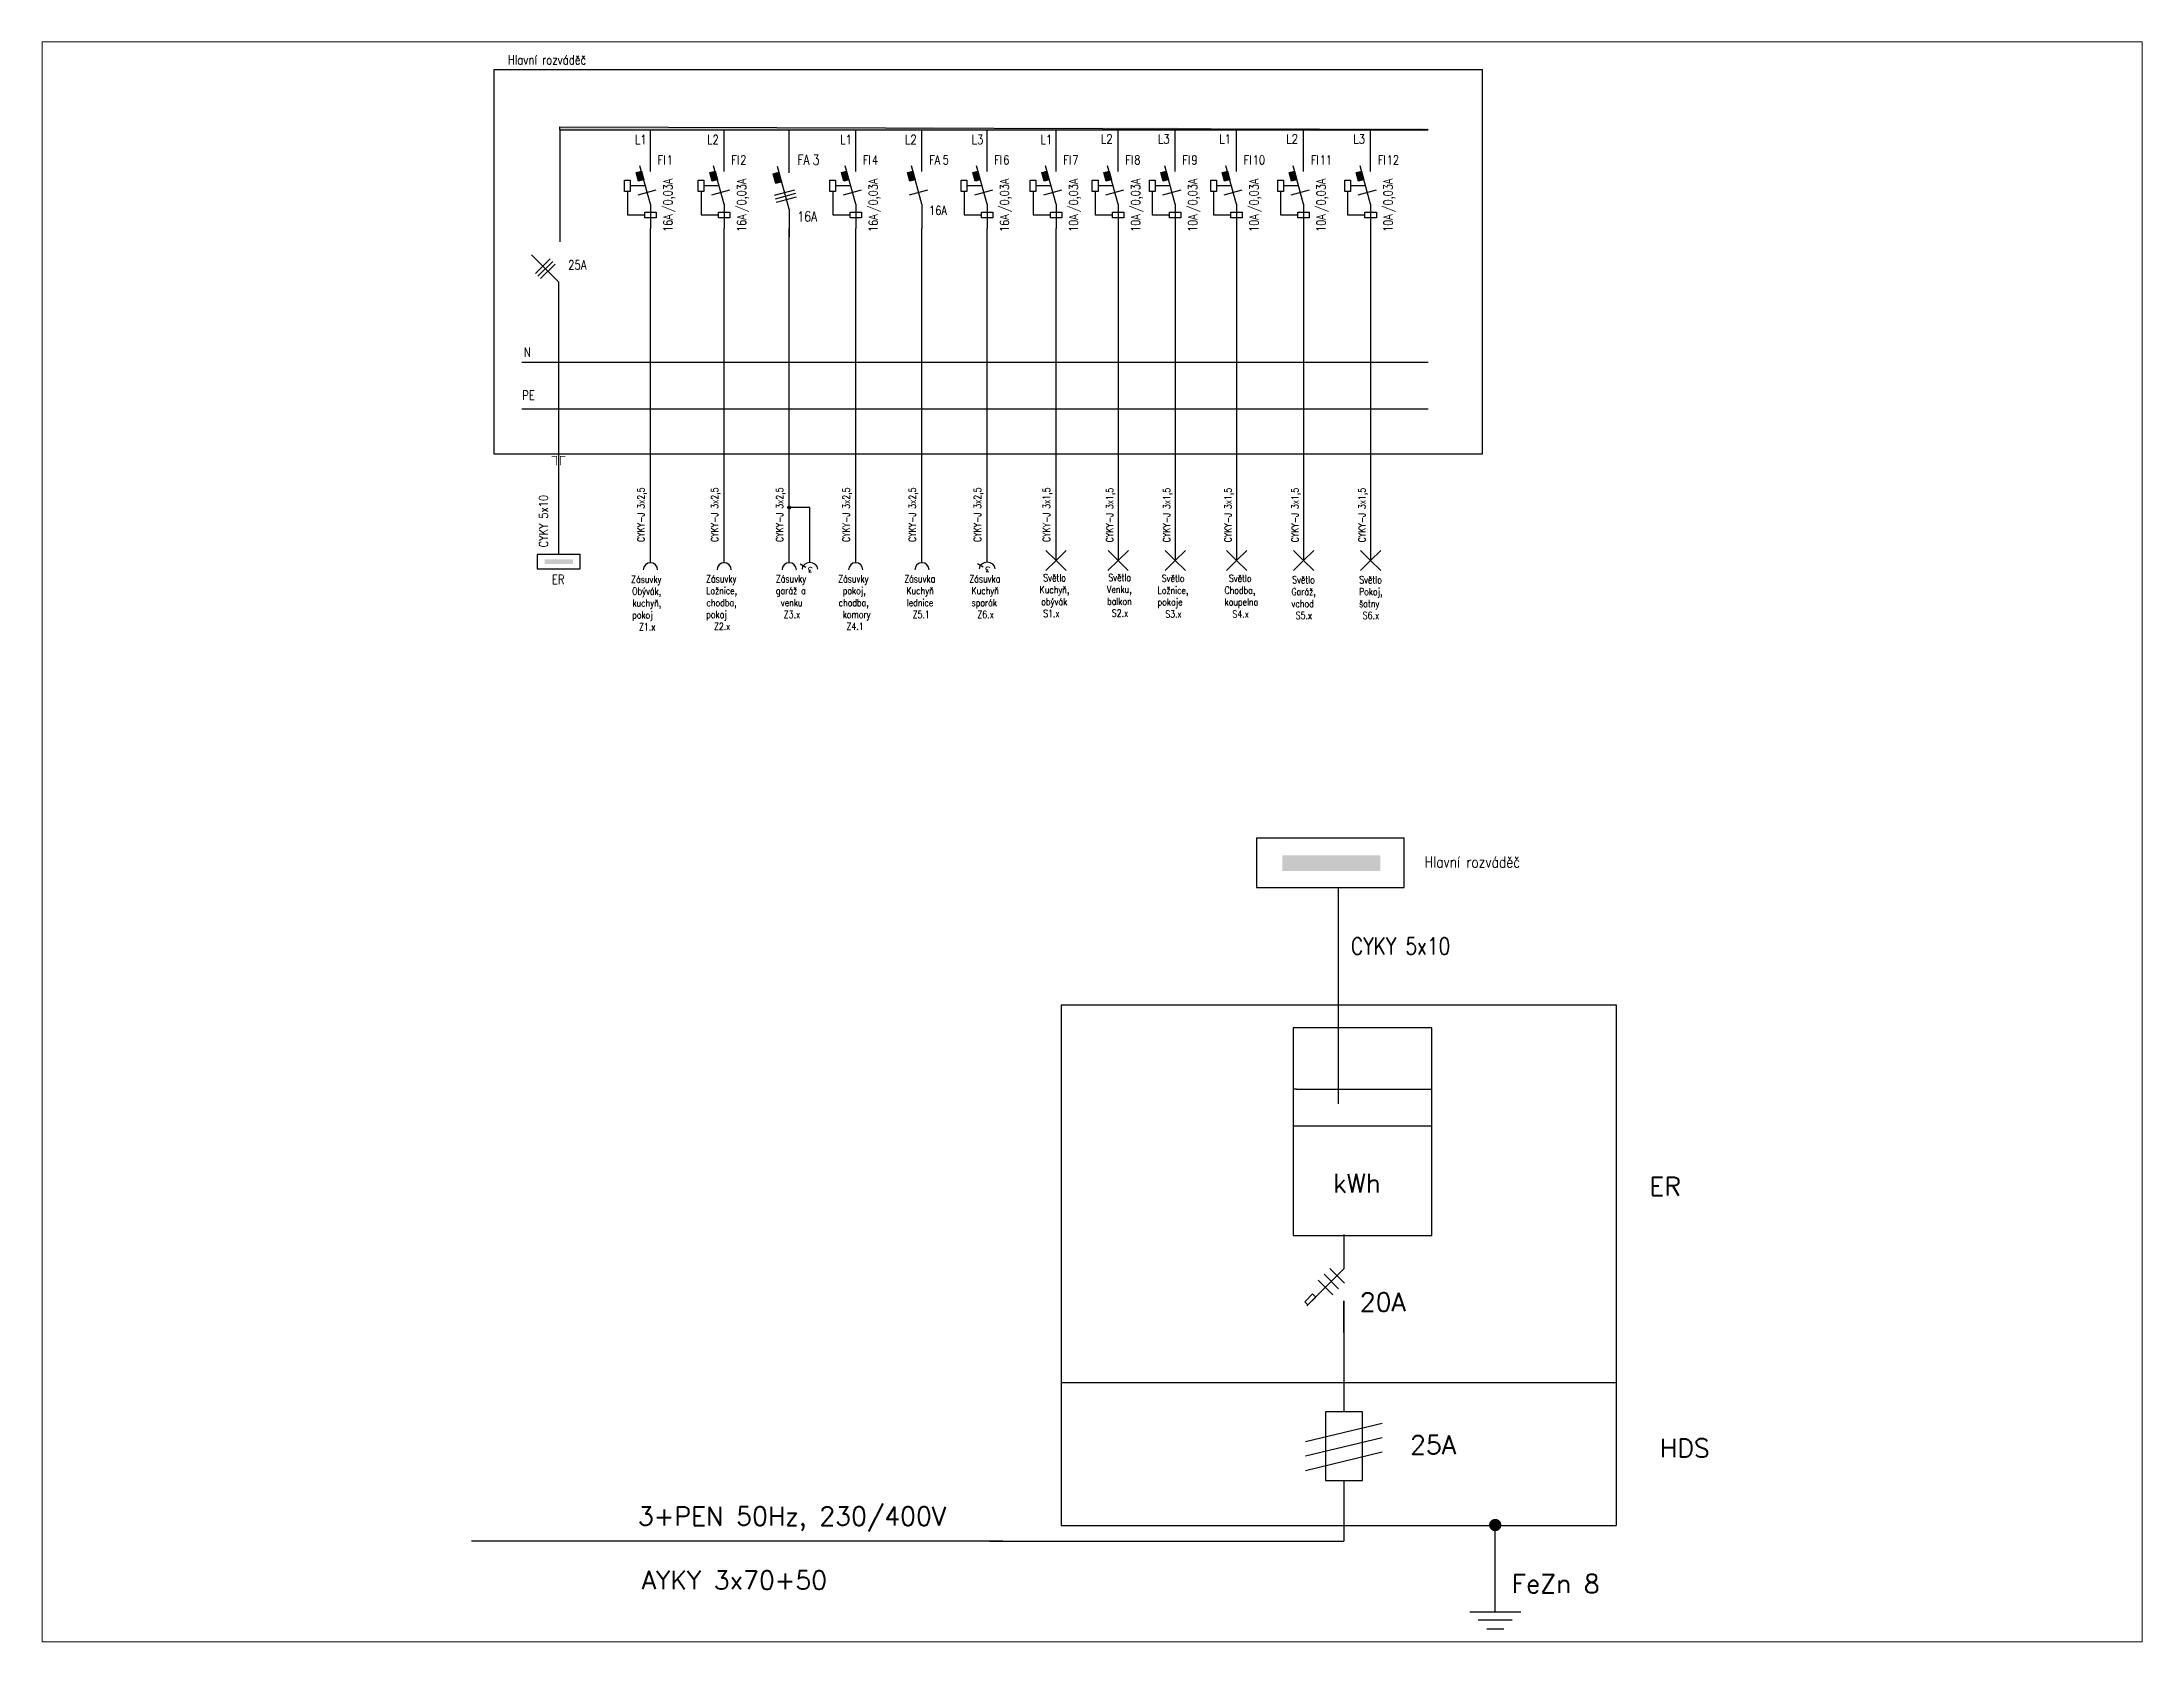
# Paper-space layout 'Rozvržení1' of a CAD drawing. Header units: inches. Extents: x 1.05 to 9.45, y 0.8 to 7.2.
# The model-space entities are those that its viewports show. They can reach past a viewport. Long polylines and large blocks are cut down to what shows.
import ezdxf
from ezdxf.enums import TextEntityAlignment as Align

# ---------------------------------------------------------------- set-up
doc = ezdxf.new("R2010")
doc.units = ezdxf.units.IN
doc.header["$MEASUREMENT"] = 0
for name, pattern in [('DASHDOT2', [12.7, 6.35, -3.175, 0, -3.175]), ('DASHED2', [9.525, 6.35, -3.175]), ('ČERCHOVANÁ', [25.4, 12.7, -6.35, 0, -6.35])]:
    doc.linetypes.add(name, pattern=pattern)
for name, color, linetype in [('-SILNO1', 1, 'Continuous'), ('-SILNO2', 4, 'Continuous'), ('-SILNO3', 4, 'Continuous'), ('rozvaděč', 1, 'Continuous'), ('zz_pomocná hlad. 1', 1, 'Continuous'), ('zz_pomocná hlad. 3', 4, 'Continuous'), ('zz_pomocná hlad. 7', 3, 'Continuous'), ('zz_pomocná_obal roz', 7, '_EL_VEDENI_NN_PODZ'), ('zz_pomocná_Obrys', 3, 'DASHED2'), ('zz_pomocná_poznámky', 7, 'Continuous'), ('zz_pomocná_propojení', 7, 'DASHDOT2')]:
    doc.layers.add(name, color=color, linetype=linetype)
doc.styles.add('RaCaTEXT', font='romans.shx', dxfattribs={"width": 0.8})
doc.styles.add('ROMANS', font='romans.shx', dxfattribs={"width": 0.85, "height": 150})
doc.linetypes.add('_EL_VEDENI_NN_PODZ', pattern='A,1.38,-0.59,[109,cadkon.shx,S=0.2,R=0,X=0,Y=0],-1.97', length=3.94)

# ---------------------------------------------------------------- blocks, each defined once
blk = doc.blocks.new('roz')
at = {"layer": '-SILNO1'}
for p, q in [((300, 200), (-300, 200)), ((-300, 200), (-300, 0)), ((300, 0), (300, 200)), ((-300, 0), (300, 0))]:
    blk.add_line(p, q, dxfattribs=at)
at = {"layer": '-SILNO2', "linetype": 'Continuous'}
blk.add_solid([(-195.4, 67.1), (203.1, 67.1), (-195.4, 130.6), (203.1, 130.6)], dxfattribs=at)
blk = doc.blocks.new('zas')
at = {"layer": '-SILNO1'}
blk.add_line((150, 0), (0, 0), dxfattribs=at)
blk.add_arc((250, 0), 100, 90, 270, dxfattribs=at)
blk = doc.blocks.new('fij')
at = {"layer": '-SILNO1', "linetype": 'Continuous'}
for p, q in [((0, -152), (0, 0)), ((0, -607), (-148, -73)), ((-323, -431), (-323, -759)), ((-70, -351), (-283, -351)), ((-323, -759), (-80, -759))]:
    blk.add_line(p, q, dxfattribs=at)
at = {"layer": '-SILNO1'}
for p, q in [((-201, -164), (-128, -144)), ((-168, -286), (-201, -164)), ((-95, -266), (-168, -286)), ((-128, -144), (-95, -266)), ((0, -607), (0, -951))]:
    blk.add_line(p, q, dxfattribs=at)
at = {"layer": '-SILNO1', "linetype": 'Continuous'}
for points in [[(-363, -431), (-363, -271), (-283, -271), (-283, -431)], [(-80, -719), (80, -719), (80, -799), (-80, -799)]]:
    blk.add_lwpolyline(points, close=True, dxfattribs=at)
at = {"layer": '-SILNO1'}
for points in [[(-168, -286), (-95, -266), (-201, -164), (-128, -144)], [(-95, -266), (-95, -266), (-128, -144)]]:
    blk.add_trace(points, dxfattribs=at)
at = {"layer": '-SILNO2'}
blk.add_line((-173, -476), (81, -407), dxfattribs=at)
at = {"layer": '-SILNO3', "style": 'RaCaTEXT', "width": 0.8}
blk.add_text('FI', height=125, dxfattribs=at).set_placement((101, -51))
blk.add_attdef('CISLO', (227, -51), '', height=125, dxfattribs=at)
blk.add_attdef('IZ', (307, -722), '', height=125, rotation=90, dxfattribs=at)
blk.add_attdef('IN', text='', height=125, rotation=90, dxfattribs=at).set_placement((307, -750), align=Align.RIGHT)
blk = doc.blocks.new('pru')
for points in [[(25, -152), (35, -152), (25, 0), (35, -10)], [(25, 0), (35, -10), (109, 0), (109, -10)], [(-25, 0), (-35, -10), (-109, 0), (-109, -10)], [(-25, -152), (-35, -152), (-25, 0), (-35, -10)]]:
    blk.add_trace(points)
blk = doc.blocks.new('3fa10')
at = {"layer": '-SILNO1', "linetype": 'Continuous'}
for p, q in [((0, -152), (0, 0)), ((0, -607), (-148, -73))]:
    blk.add_line(p, q, dxfattribs=at)
at = {"layer": '-SILNO1'}
for p, q in [((-201, -164), (-128, -144)), ((-168, -286), (-201, -164)), ((-128, -144), (-95, -266)), ((-95, -266), (-168, -286)), ((0, -607), (0, -951))]:
    blk.add_line(p, q, dxfattribs=at)
for points in [[(-168, -286), (-95, -266), (-201, -164), (-128, -144)], [(-95, -266), (-95, -266), (-128, -144)]]:
    blk.add_trace(points, dxfattribs=at)
at = {"layer": '-SILNO2'}
for p, q in [((-185, -432), (69, -363)), ((-173, -476), (81, -407)), ((-161, -519), (93, -450))]:
    blk.add_line(p, q, dxfattribs=at)
at = {"layer": '-SILNO3', "style": 'RaCaTEXT', "width": 0.8}
blk.add_text('FA', height=125, dxfattribs=at).set_placement((101, -51))
for tag, p in [('CISLO', (292, -51)), ('IN', (101, -759))]:
    blk.add_attdef(tag, p, '', height=125, dxfattribs=at)
blk = doc.blocks.new('3zas')
at = {"layer": '-SILNO1'}
blk.add_line((150, 0), (0, 0), dxfattribs=at)
blk.add_arc((250, 2), 100, 90, 270, dxfattribs=at)
at = {"layer": '-SILNO2'}
blk.add_line((225, -48), (175, -123), dxfattribs=at)
at = {"layer": '-SILNO3', "style": 'ROMANS'}
blk.add_text('3', height=75, rotation=270, dxfattribs=at).set_placement((218, 40))
blk = doc.blocks.new('1fa10')
at = {"layer": '-SILNO1', "linetype": 'Continuous'}
for p, q in [((0, -152), (0, 0)), ((0, -607), (-148, -73))]:
    blk.add_line(p, q, dxfattribs=at)
at = {"layer": '-SILNO1'}
for p, q in [((-201, -164), (-128, -144)), ((-168, -286), (-201, -164)), ((-95, -266), (-168, -286)), ((-128, -144), (-95, -266)), ((0, -607), (0, -951))]:
    blk.add_line(p, q, dxfattribs=at)
for points in [[(-168, -286), (-95, -266), (-201, -164), (-128, -144)], [(-95, -266), (-95, -266), (-128, -144)]]:
    blk.add_trace(points, dxfattribs=at)
at = {"layer": '-SILNO2'}
blk.add_line((-173, -476), (81, -407), dxfattribs=at)
at = {"layer": '-SILNO3', "style": 'RaCaTEXT', "width": 0.8}
blk.add_text('FA', height=125, dxfattribs=at).set_placement((101, -51))
for tag, p in [('CISLO', (292, -51)), ('IN', (101, -759))]:
    blk.add_attdef(tag, p, '', height=125, dxfattribs=at)

msp = doc.modelspace()

# ---------------------------------------------------------------- hatches: boundary and pattern name
h = msp.add_hatch(color=256)
edge = h.paths.add_edge_path()
edge.add_arc((29987, -28780), 110, 0, 360)
at = {"layer": 'rozvaděč'}
h = msp.add_hatch(color=256, dxfattribs=at)
h.dxf.hatch_style = 1
h.paths.add_polyline_path([(28800, -4067), (28800, -4017), (13404, -3996), (13404, -4046)])
h = msp.add_hatch(dxfattribs=at)
h.set_pattern_fill('ANSI31', color=1)
h.set_pattern_definition([(45, (-23849.27524, 702.76271), (-0.08838834765, 0.08838834765), [])])
h.paths.add_polyline_path([(17471, -10719), (17471, -10742), (17495, -10742, 0.414214)])
h.paths.add_polyline_path([(17471, -10719, 0.414214), (17447, -10742, 0.414214), (17471, -10766)])
h.paths.add_polyline_path([(17495, -10742), (17471, -10742), (17471, -10766, 0.414214)])

# ---------------------------------------------------------------- linework, layer by layer
for p, q in [((26461, -21055), (26403, -21055)), ((26461, -21055), (28852, -21055)), ((28852, -21055), (28861, -21055)), ((26461, -21711), (26403, -21711)), ((28852, -21711), (26461, -21711)), ((28852, -21711), (28861, -21711)), ((27305, -23632), (27305, -24241)), ((27305, -24241), (26649, -24897)), ((27305, -24803), (27305, -25975)), ((27305, -25366), (27305, -24803)), ((27305, -25975), (27305, -26771)), ((26977, -26771), (26977, -27989)), ((27633, -26771), (26977, -26771)), ((27633, -27989), (27633, -26771)), ((27985, -26978), (26625, -27306)), ((27985, -27234), (26625, -27562)), ((27985, -27490), (26625, -27818)), ((26977, -27989), (27633, -27989)), ((27305, -27989), (27305, -29067)), ((21258, -29067), (11836, -29067)), ((21024, -29067), (27305, -29067)), ((29537, -30319), (30439, -30319)), ((29687, -30458), (30288, -30458)), ((29837, -30619), (30138, -30619))]:
    msp.add_line(p, q)
at = {"linetype": 'ČERCHOVANÁ'}
for p, q in [((26848, -24439), (27107, -24698)), ((26952, -24335), (27211, -24594)), ((27056, -24231), (27315, -24490)), ((22289, -26256), (32133, -26256))]:
    msp.add_line(p, q, dxfattribs=at)
for points in [[(26403, -19963), (26403, -23649), (28861, -23649), (28861, -19963)], [(26806, -24740), (26667, -24879), (26610, -24821), (26749, -24683)]]:
    msp.add_lwpolyline(points, close=True)
at = {"layer": 'rozvaděč'}
for p, q in [((13404, -4046), (13404, -3996)), ((13404, -3996), (28800, -4038)), ((13404, -4046), (13404, -6033)), ((13404, -4046), (28800, -4046)), ((15011, -4595), (15011, -4046)), ((16317, -4595), (16317, -4046)), ((17471, -4595), (17471, -4046)), ((18650, -4595), (18650, -4046)), ((19824, -4595), (19824, -4046)), ((20978, -4595), (20978, -4046)), ((22202, -4595), (22202, -4046)), ((15011, -11531), (15011, -5797)), ((16317, -11531), (16317, -5797)), ((17471, -11531), (17471, -5797)), ((18650, -11531), (18650, -5797)), ((19824, -11531), (19824, -5797)), ((20978, -11531), (20978, -5797)), ((22202, -11683), (22202, -5797)), ((13384, -11574), (13384, -6745)), ((12731, -8163), (28800, -8163)), ((12731, -8990), (28800, -8990)), ((17835, -10742), (17471, -10742)), ((17835, -11537), (17835, -10742))]:
    msp.add_line(p, q, dxfattribs=at)
msp.add_circle((17471, -10742), 23.7, dxfattribs=at)
at = {"layer": 'zz_pomocná hlad. 1'}
for p, q in [((23303, -4595), (23303, -4046)), ((24314, -4595), (24314, -4046)), ((25401, -4595), (25401, -4046)), ((26590, -4595), (26590, -4046)), ((27778, -4595), (27778, -4046)), ((23303, -5797), (23303, -11683)), ((24314, -5797), (24314, -11683)), ((25401, -5797), (25401, -11683)), ((26590, -5797), (26590, -11683)), ((27778, -5797), (27778, -11683)), ((13384, -6745), (12901, -6264)), ((12971, -6595), (13234, -6336)), ((13016, -6639), (13279, -6380)), ((13061, -6684), (13323, -6425)), ((22022, -11505), (22202, -11683)), ((22382, -11505), (22202, -11683)), ((23123, -11505), (23303, -11683)), ((23483, -11505), (23303, -11683)), ((24135, -11505), (24314, -11683)), ((24495, -11505), (24314, -11683)), ((25222, -11505), (25401, -11683)), ((25582, -11505), (25401, -11683)), ((26410, -11505), (26590, -11683)), ((26770, -11505), (26590, -11683)), ((27598, -11505), (27778, -11683)), ((27958, -11505), (27778, -11683)), ((22202, -11683), (22021, -11861)), ((22202, -11683), (22381, -11861)), ((23303, -11683), (23122, -11861)), ((23303, -11683), (23482, -11861)), ((24314, -11683), (24134, -11861)), ((24314, -11683), (24494, -11861)), ((25401, -11683), (25221, -11861)), ((25401, -11683), (25581, -11861)), ((26590, -11683), (26409, -11861)), ((26590, -11683), (26769, -11861)), ((27778, -11683), (27597, -11861)), ((27778, -11683), (27957, -11861))]:
    msp.add_line(p, q, dxfattribs=at)
at = {"layer": 'zz_pomocná_obal roz', "ltscale": 50}
for p, q in [((12243, -9794), (12243, -2979)), ((12243, -2979), (29764, -2979)), ((29764, -9794), (29764, -2979)), ((29764, -9794), (12243, -9794))]:
    msp.add_line(p, q, dxfattribs=at)
at = {"layer": 'zz_pomocná_Obrys'}
for p, q in [((22289, -19556), (32133, -19556)), ((22289, -19556), (22289, -28786)), ((32133, -19556), (32133, -28786)), ((22289, -28786), (32133, -28786))]:
    msp.add_line(p, q, dxfattribs=at)
at = {"layer": 'zz_pomocná_propojení'}
for p, q in [((27211, -21311), (27211, -17477)), ((29988, -30319), (29988, -28786))]:
    msp.add_line(p, q, dxfattribs=at)

# ---------------------------------------------------------------- block references
at = {"layer": '-SILNO1', "xscale": 1.263799212598425, "yscale": 1.263799212598425, "zscale": 1.263799212598425}
msp.add_blockref('1fa10', (19824, -4595), dxfattribs=at).add_auto_attribs({'IN': '16A', 'CISLO': '5'})
at = {"layer": 'rozvaděč'}
ref = msp.add_blockref('fij', (15011, -4595), dxfattribs=dict(at, xscale=1.263797920851067, yscale=1.263797920851067, zscale=1.263797920851067))
ref.add_attrib('IZ', '/0,03A', (15399, -5507), dxfattribs={"layer": 'zz_pomocná hlad. 3', "height": 158, "rotation": 90, "style": 'RaCaTEXT', "width": 0.8})
ref.add_attrib('IN', '16A', dxfattribs={"layer": 'zz_pomocná hlad. 3', "height": 158, "rotation": 90, "style": 'RaCaTEXT', "width": 0.8}).set_placement((15399, -5543), align=Align.RIGHT)
ref.add_attrib('CISLO', '1', (15298, -4659), dxfattribs={"layer": 'zz_pomocná hlad. 3', "height": 158, "style": 'RaCaTEXT', "width": 0.8})
ref = msp.add_blockref('fij', (16317, -4595), dxfattribs=dict(at, xscale=1.263797920851067, yscale=1.263797920851067, zscale=1.263797920851067))
ref.add_attrib('IZ', '/0,03A', (16705, -5507), dxfattribs={"layer": 'zz_pomocná hlad. 3', "height": 158, "rotation": 90, "style": 'RaCaTEXT', "width": 0.8})
ref.add_attrib('IN', '16A', dxfattribs={"layer": 'zz_pomocná hlad. 3', "height": 158, "rotation": 90, "style": 'RaCaTEXT', "width": 0.8}).set_placement((16705, -5543), align=Align.RIGHT)
ref.add_attrib('CISLO', '2', (16604, -4659), dxfattribs={"layer": 'zz_pomocná hlad. 3', "height": 158, "style": 'RaCaTEXT', "width": 0.8})
ref = msp.add_blockref('3fa10', (17471, -4595), dxfattribs=dict(at, xscale=1.417322834645669, yscale=1.417322834645669, zscale=1.417322834645669))
ref.add_attrib('CISLO', '3', (17885, -4667), dxfattribs={"layer": 'zz_pomocná hlad. 3', "height": 177, "style": 'RaCaTEXT', "width": 0.8})
ref.add_attrib('IN', '16A', (17615, -5671), dxfattribs={"layer": 'zz_pomocná hlad. 3', "height": 177.2, "style": 'RaCaTEXT', "width": 0.8})
ref = msp.add_blockref('fij', (18650, -4595), dxfattribs=dict(at, xscale=1.263799212598425, yscale=1.263799212598425, zscale=1.263799212598425))
ref.add_attrib('IZ', '/0,03A', (19038, -5507), dxfattribs={"layer": 'zz_pomocná hlad. 3', "height": 158, "rotation": 90, "style": 'RaCaTEXT', "width": 0.8})
ref.add_attrib('IN', '16A', dxfattribs={"layer": 'zz_pomocná hlad. 3', "height": 158, "rotation": 90, "style": 'RaCaTEXT', "width": 0.8}).set_placement((19038, -5543), align=Align.RIGHT)
ref.add_attrib('CISLO', '4', (18937, -4659), dxfattribs={"layer": 'zz_pomocná hlad. 3', "height": 158, "style": 'RaCaTEXT', "width": 0.8})
ref = msp.add_blockref('fij', (20978, -4595), dxfattribs=dict(at, xscale=1.263799212598425, yscale=1.263799212598425, zscale=1.263799212598425))
ref.add_attrib('IZ', '/0,03A', (21366, -5507), dxfattribs={"layer": 'zz_pomocná hlad. 3', "height": 158, "rotation": 90, "style": 'RaCaTEXT', "width": 0.8})
ref.add_attrib('IN', '16A', dxfattribs={"layer": 'zz_pomocná hlad. 3', "height": 158, "rotation": 90, "style": 'RaCaTEXT', "width": 0.8}).set_placement((21366, -5543), align=Align.RIGHT)
ref.add_attrib('CISLO', '6', (21264, -4659), dxfattribs={"layer": 'zz_pomocná hlad. 3', "height": 158, "style": 'RaCaTEXT', "width": 0.8})
ref = msp.add_blockref('fij', (22202, -4595), dxfattribs=dict(at, xscale=1.263797920851067, yscale=1.263797920851067, zscale=1.263797920851067))
ref.add_attrib('IZ', '/0,03A', (22590, -5507), dxfattribs={"layer": 'zz_pomocná hlad. 3', "height": 158, "rotation": 90, "style": 'RaCaTEXT', "width": 0.8})
ref.add_attrib('IN', '10A', dxfattribs={"layer": 'zz_pomocná hlad. 3', "height": 158, "rotation": 90, "style": 'RaCaTEXT', "width": 0.8}).set_placement((22590, -5543), align=Align.RIGHT)
ref.add_attrib('CISLO', '7', (22488, -4659), dxfattribs={"layer": 'zz_pomocná hlad. 3', "height": 158, "style": 'RaCaTEXT', "width": 0.8})
for name, p, xscale, yscale, zscale in [('pru', (13380, -9828), 1.096971946709196, 1.096971946709196, 1.096971946709196), ('roz', (13384, -11826), 1.263797920851067, 1.263797920851067, 1.263797920851067)]:
    msp.add_blockref(name, p, dxfattribs=dict(at, xscale=xscale, yscale=yscale, zscale=zscale))
for name, p, xscale, yscale, zscale, rotation in [('zas', (15011, -11531), 1.263797920851067, 1.263797920851067, 1.263797920851067, 270), ('zas', (16317, -11531), 1.263797920851067, 1.263797920851067, 1.263797920851067, 270), ('zas', (17471, -11531), 1.263797920851067, 1.263797920851067, 1.263797920851067, 270), ('3zas', (17835, -11537), 1.2, 1.4, 0.03937007874015748, 269.9999999999999), ('zas', (18650, -11531), 1.263797920851067, 1.263797920851067, 1.263797920851067, 270), ('zas', (19824, -11531), 1.263797920851067, 1.263797920851067, 1.263797920851067, 270), ('3zas', (20978, -11531), 1.2, 1.4, 0.03937007874015748, 269.9999999999999)]:
    msp.add_blockref(name, p, dxfattribs=dict(at, xscale=xscale, yscale=yscale, zscale=zscale, rotation=rotation))
at = {"layer": 'zz_pomocná hlad. 1'}
ref = msp.add_blockref('fij', (23303, -4595), dxfattribs=dict(at, xscale=1.263797920851067, yscale=1.263797920851067, zscale=1.263797920851067))
ref.add_attrib('IZ', '/0,03A', (23691, -5507), dxfattribs={"layer": 'zz_pomocná hlad. 3', "height": 158, "rotation": 90, "style": 'RaCaTEXT', "width": 0.8})
ref.add_attrib('IN', '10A', dxfattribs={"layer": 'zz_pomocná hlad. 3', "height": 158, "rotation": 90, "style": 'RaCaTEXT', "width": 0.8}).set_placement((23691, -5543), align=Align.RIGHT)
ref.add_attrib('CISLO', '8', (23589, -4659), dxfattribs={"layer": 'zz_pomocná hlad. 3', "height": 158, "style": 'RaCaTEXT', "width": 0.8})
ref = msp.add_blockref('fij', (24314, -4595), dxfattribs=dict(at, xscale=1.263797920851067, yscale=1.263797920851067, zscale=1.263797920851067))
ref.add_attrib('IZ', '/0,03A', (24702, -5507), dxfattribs={"layer": 'zz_pomocná hlad. 3', "height": 158, "rotation": 90, "style": 'RaCaTEXT', "width": 0.8})
ref.add_attrib('IN', '10A', dxfattribs={"layer": 'zz_pomocná hlad. 3', "height": 158, "rotation": 90, "style": 'RaCaTEXT', "width": 0.8}).set_placement((24702, -5543), align=Align.RIGHT)
ref.add_attrib('CISLO', '9', (24601, -4659), dxfattribs={"layer": 'zz_pomocná hlad. 3', "height": 158, "style": 'RaCaTEXT', "width": 0.8})
ref = msp.add_blockref('fij', (25401, -4595), dxfattribs=dict(at, xscale=1.263797920851067, yscale=1.263797920851067, zscale=1.263797920851067))
ref.add_attrib('IZ', '/0,03A', (25789, -5507), dxfattribs={"layer": 'zz_pomocná hlad. 3', "height": 158, "rotation": 90, "style": 'RaCaTEXT', "width": 0.8})
ref.add_attrib('IN', '10A', dxfattribs={"layer": 'zz_pomocná hlad. 3', "height": 158, "rotation": 90, "style": 'RaCaTEXT', "width": 0.8}).set_placement((25789, -5543), align=Align.RIGHT)
ref.add_attrib('CISLO', '10', (25688, -4659), dxfattribs={"layer": 'zz_pomocná hlad. 3', "height": 158, "style": 'RaCaTEXT', "width": 0.8})
ref = msp.add_blockref('fij', (26590, -4595), dxfattribs=dict(at, xscale=1.263797920851067, yscale=1.263797920851067, zscale=1.263797920851067))
ref.add_attrib('IZ', '/0,03A', (26978, -5507), dxfattribs={"layer": 'zz_pomocná hlad. 3', "height": 158, "rotation": 90, "style": 'RaCaTEXT', "width": 0.8})
ref.add_attrib('IN', '10A', dxfattribs={"layer": 'zz_pomocná hlad. 3', "height": 158, "rotation": 90, "style": 'RaCaTEXT', "width": 0.8}).set_placement((26978, -5543), align=Align.RIGHT)
ref.add_attrib('CISLO', '11', (26876, -4659), dxfattribs={"layer": 'zz_pomocná hlad. 3', "height": 158, "style": 'RaCaTEXT', "width": 0.8})
ref = msp.add_blockref('fij', (27778, -4595), dxfattribs=dict(at, xscale=1.263797920851067, yscale=1.263797920851067, zscale=1.263797920851067))
ref.add_attrib('IZ', '/0,03A', (28166, -5507), dxfattribs={"layer": 'zz_pomocná hlad. 3', "height": 158, "rotation": 90, "style": 'RaCaTEXT', "width": 0.8})
ref.add_attrib('IN', '10A', dxfattribs={"layer": 'zz_pomocná hlad. 3', "height": 158, "rotation": 90, "style": 'RaCaTEXT', "width": 0.8}).set_placement((28166, -5543), align=Align.RIGHT)
ref.add_attrib('CISLO', '12', (28064, -4659), dxfattribs={"layer": 'zz_pomocná hlad. 3', "height": 158, "style": 'RaCaTEXT', "width": 0.8})
at = {"layer": 'zz_pomocná hlad. 7', "xscale": 4.367685614461289, "yscale": 4.367685614461289, "zscale": 4.367685614461289}
msp.add_blockref('roz', (27065, -17477), dxfattribs=at)

# ---------------------------------------------------------------- texts
at = {"style": 'ROMANS'}
for s, height, p in [('kWh', 327.7, (27113, -22883)), ('ER', 327.7, (32716, -22941)), ('20A', 327.7, (27586, -24991)), ('25A', 327.7, (28477, -27521)), ('HDS', 327.7, (32904, -27580)), ('3+PEN 50Hz, 230/400V', 327.68, (14789, -28786)), ('AYKY 3x70+50', 327.68, (14856, -29920)), ('FeZn 8', 327.7, (30280, -29984))]:
    msp.add_text(s, height=height, dxfattribs=at).set_placement(p)
at = {"layer": 'rozvaděč', "color": 4, "attachment_point": 1, "style": 'RaCaTEXT'}
for s, insert, char_height in [('L1', (21926, -4137), 164.3), ('L2', (22996, -4127), 164.3), ('L3', (24008, -4127), 164.3), ('L1', (25095, -4127), 164.3), ('L2', (26283, -4127), 164.3), ('L{\\Fromans|c238;3}', (27471, -4127), 164.29), ('{\\Fromans|c238;25}A', (13552, -6359), 164.29)]:
    msp.add_mtext_dynamic_manual_height_columns(s, width=372.81, gutter_width=650, heights=[0], dxfattribs=dict(at, insert=insert, char_height=char_height))
at = {"layer": 'zz_pomocná_poznámky', "color": 0, "attachment_point": 1, "style": 'RaCaTEXT'}
for s, width, insert, char_height in [('{\\Fromans|c238;Hlavní r}ozv{\\Fromans|c238;á}děč', 1848.8, (12481, -2724), 164.29), ('N', 372.81, (12767, -7907), 164), ('PE', 372.81, (12738, -8670), 164.3)]:
    msp.add_mtext_dynamic_manual_height_columns(s, width=width, gutter_width=650, heights=[0], dxfattribs=dict(at, insert=insert, char_height=char_height))
at = {"layer": 'zz_pomocná_poznámky', "color": 4, "attachment_point": 1, "style": 'RaCaTEXT'}
for s, heights, insert, char_height in [('L1', [0], (14736, -4137), 164.3), ('L2', [0], (16015, -4137), 164.3), ('L1', [0], (18375, -4137), 164.3), ('L2', [0], (19522, -4137), 164.3), ('L3', [164], (20705, -4137), 164.3), ('{\\Fromans|c238;ER}', [0], (13262, -11936), 164.29)]:
    msp.add_mtext_dynamic_manual_height_columns(s, width=372.81, gutter_width=650, heights=heights, dxfattribs=dict(at, insert=insert, char_height=char_height))
at = {"layer": 'zz_pomocná_poznámky', "attachment_point": 1, "rotation": 90, "style": 'RaCaTEXT'}
for s, width, gutter_width, insert, char_height in [('  CYKY-J 3x2,5', 1297.67, 350, (14779, -11492), 126.38), ('  CYKY-J 3x2,5', 1297.67, 350, (16085, -11492), 126.38), ('  CYKY-J 3x2,5', 1297.67, 350, (17238, -11492), 126.38), ('  CYKY-J 3x2,5', 1297.67, 350, (18418, -11492), 126.38), ('  CYKY-J 3x2,5', 1297.67, 350, (19591, -11492), 126.38), ('  CYKY-J 3x2,5', 1297.67, 350, (20745, -11492), 126.38), ('  CYKY-J 3x{\\Fromans|c238;1},5', 1297.67, 350, (21969, -11492), 126.38), ('  CYKY-J 3x1,5', 1896.18, 350, (23087, -11498), 126.38), ('  CYKY-J 3x1,5', 1896.18, 350, (24098, -11498), 126.38), ('  CYKY-J 3x1,5', 1896.18, 350, (25186, -11498), 126.38), ('  CYKY-J 3x1,5', 1896.18, 350, (26374, -11498), 126.38), ('  CYKY-J 3x1,5', 1896.18, 350, (27562, -11498), 126.38), ('CYKY {\\Fromans|c238;5}x10', 1417.7, 12.5, (13036, -11447), 157.97)]:
    msp.add_mtext_dynamic_manual_height_columns(s, width=width, gutter_width=gutter_width, heights=[0], dxfattribs=dict(at, insert=insert, char_height=char_height))
at = {"layer": 'zz_pomocná_poznámky', "attachment_point": 1, "style": 'RaCaTEXT'}
for s, width, gutter_width, insert, char_height in [('\\pi81.88;Zásuvky\\P\\pi98.731;{\\Fromans|c238;Obývák, \\P\\pi103.55;kuchyň, \\P\\pi182.98;pokoj}\\P\\pi221.5;Z1.x\\P\\pi317.79; ', 736.68, 350, (14587, -11951), 126.38), ('\\pi5.1948;Zásuvky{\\Fromans|c238; \\P\\pi2.7875;garáž a}\\P\\pi91.855;venku\\P\\pi144.81;Z3.x\\P\\pi241.1; ', 583.31, 350, (17230, -11943), 126.38), ('\\pi-70.068;Zásuvk{\\Fromans|c238;y}\\P\\pi9.3704;{\\Fromans|c238;pokoj, \\P\\pi-62.847;chodba, \\P\\pi-43.589;komory}\\P\\pi76.773;Z4.1\\P\\pi165.84; ', 432.79, 350, (18410, -11943), 126.38), ('\\pi-72.476;Zásuvka\\P\\pi-33.96;Kuchyň\\P\\pi-26.738;{\\Fromans|c238;lednice}\\P\\pi76.773;Z5.1\\P\\pi165.84; ', 432.79, 350, (19583, -11943), 126.38), ('\\pi-72.476;Zásuvk{\\Fromans|c238;a}\\P\\pi-33.96;Kuchyň{\\Fromans|c238;\\P\\pi-21.924;sporák}\\P\\pi69.551;Z6.x\\P\\pi165.84; ', 432.79, 350, (20737, -11943), 126.38), ('\\pi161.88;{\\Fromans|c238;Světlo\\P\\pi96.882;Kuchyň, \\P\\pi128.18;obývák\\P\\pi224.47;S1}.x\\P\\pi320.76; ', 742.61, 350, (21812, -11925), 126.38), ('\\pi167.12;Světlo\\P\\pi145.45;{\\Fromans|c238;Venku,\\P\\pi152.68;balkon}\\P\\pi229.71;S{\\Fromans|c238;2}.x\\P\\pi326; ', 753.1, 350, (22960, -11919), 126.38), ('\\pi167.12;Světlo\\P\\pi92.495;{\\Fromans|c238;Ložnice,\\P\\pi147.86;pokoje}\\P\\pi229.71;S{\\Fromans|c238;3}.x\\P\\pi326; ', 753.1, 350, (23909, -11934), 126.38), ('\\pi167.12;Světlo\\P\\pi90.088;{\\Fromans|c238;Chodba, \\P\\pi63.608;koupelna}\\P\\pi229.71;S{\\Fromans|c238;4}.x\\P\\pi326; ', 753.1, 350, (25098, -11934), 126.38), ('\\pi167.12;Světlo\\P\\pi155.08;{\\Fromans|c238;Garáž, \\P\\pi171.93;vchod}\\P\\pi229.71;S{\\Fromans|c238;5}.x\\P\\pi326; ', 753.1, 350, (26220, -11960), 126.38), ('\\pi167.12;Světlo\\P\\pi164.71;{\\Fromans|c238;Pokoj, \\P\\pi188.78;šatny}\\P\\pi229.71;S{\\Fromans|c238;6}.x\\P\\pi326; ', 753.1, 350, (27408, -11960), 126.38), ('Hlavní rozv{\\Fromans|c238;á}děč', 3637.33, 12.5, (28735, -16926), 200), ('CYKY {\\Fromans|c238;5}x10', 2643.86, 12.5, (27430, -18366), 300)]:
    msp.add_mtext_dynamic_manual_height_columns(s, width=width, gutter_width=gutter_width, heights=[0], dxfattribs=dict(at, insert=insert, char_height=char_height))
at = {"layer": 'zz_pomocná_poznámky'}
note = msp.add_mtext_dynamic_manual_height_columns('\\pi65.697;Zásuvky\\P\\pi68.104;{\\Fromans|c238;Ložnice, \\P\\pi72.918;chodba, \\P\\pi166.8;pokoj}\\P\\pi205.32;Z2.x\\P\\pi352.16;', width=704.31, gutter_width=350, heights=[1064, 0], dxfattribs=dict(at, insert=(15932, -11943), char_height=126.38, attachment_point=1, style='RaCaTEXT'))
for column, words in zip(note.columns.linked_columns, ['\\pi301.61; ']):
    column.text = words

psp = doc.layouts.new('Rozvržení1')

# ---------------------------------------------------------------- viewports
at = {"layer": '-SILNO1'}
psp.add_viewport(center=(5.25, 4), size=(8.4, 6.4), view_center_point=(22838.4721, -16671.525), view_height=28364.401624, dxfattribs=at)

doc.saveas('drawing.dxf')
